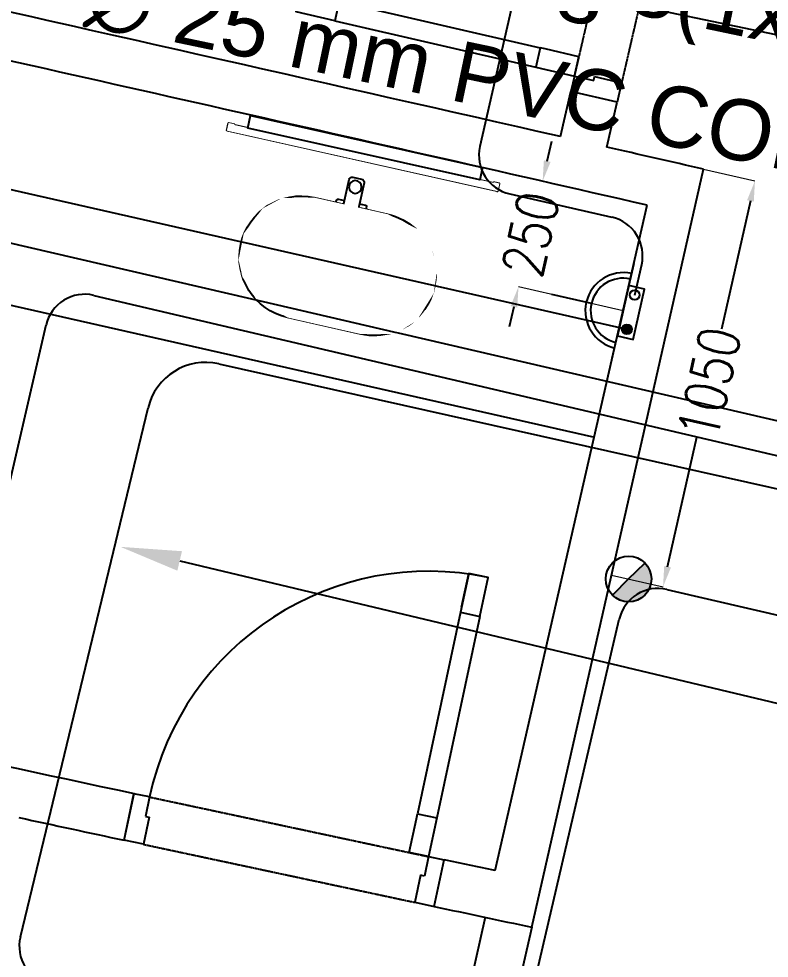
# Model space of a CAD drawing. Extents: x -678889171 to 586587, y -792238163 to 335485.
# Drawn here: x 74956 to 76850, y 24378 to 26748 of the extents above; entities that cross this region are included whole.
import ezdxf
from ezdxf import colors
from ezdxf.entities.mleader import LeaderData, LeaderLine
from ezdxf.math import Vec2, Vec3

# ---------------------------------------------------------------- set-up
doc = ezdxf.new("R2010")
doc.units = 0
doc.header["$MEASUREMENT"] = 0
doc.set_wipeout_variables(frame=1)
doc.linetypes.add('XR-A-7TH8TH$0$XR-A-TYP-7-8-9-10$0$XR-A-TYP-2-3-4-6-7-8-9-10$0$HIDDEN', pattern=[0.375, 0.25, -0.125])
doc.layers.get('0').update_dxf_attribs({"color": 8})
doc.layers.get('Defpoints').update_dxf_attribs({"color": 252})
for name, color, linetype in [('1', 8, 'Continuous'), ('E-POW-BLOCK', 4, 'Continuous'), ('E-POW-WIR-NO', 4, 'Continuous'), ('E-TEXT', 3, 'Continuous'), ('HR_LIGHT', 1, 'Continuous'), ('loop line emped', 1, 'Continuous'), ('XR-A-7TH8TH$0$XR-A-TYP-7-8-9-10$0$A-FURN-SANT', 252, 'Continuous'), ('XR-A-7TH8TH$0$XR-A-TYP-7-8-9-10$0$A-WALL', 252, 'Continuous'), ('XR-A-7TH8TH$0$XR-A-TYP-7-8-9-10$0$A-WALL-PRHT', 252, 'Continuous'), ('XR-A-7TH8TH$0$XR-A-TYP-7-8-9-10$0$TYPICAL TYPES$0$I-WIPEOUT', 252, 'Continuous'), ('XR-A-7TH8TH$0$XR-A-TYP-7-8-9-10$0$XR-A-TYP-2-3-4-6-7-8-9-10$0$A-DOOR', 252, 'Continuous'), ('XR-A-7TH8TH$0$XR-A-TYP-7-8-9-10$0$XR-A-TYP-2-3-4-6-7-8-9-10$0$A-FLOR-OVHD', 252, 'XR-A-7TH8TH$0$XR-A-TYP-7-8-9-10$0$XR-A-TYP-2-3-4-6-7-8-9-10$0$HIDDEN'), ('XR-A-9TH-FLOOR$0$A-WALL', 252, 'Continuous')]:
    doc.layers.add(name, color=color, linetype=linetype)
doc.styles.get("Standard").update_dxf_attribs({"font": 'arial.ttf'})
doc.styles.add('Work$0$E-M.MODUL', font='romans.shx', dxfattribs={"width": 0.8})
doc.dimstyles.new('Work$0$S-DIM', dxfattribs={"dimscale": 500, "dimtxt": 0.2065, "dimasz": 0.104, "dimexe": 0, "dimexo": 0, "dimgap": 0, "dimtad": 0, "dimdec": 0, "dimzin": 0, "dimdsep": 46, "dimtxsty": 'Work$0$E-M.MODUL', "dimcen": 0.25, "dimclrd": 5, "dimclre": 5, "dimclrt": 1, "dimadec": 0, "dimazin": 0, "dimtfac": 1, "dimtdec": 0, "dimtofl": 0, "dimtmove": 0, "dimatfit": 3, "dimfxl": 1, "dimtolj": 1, "dimtzin": 0, "dimlwe": 13, "dimarcsym": 0})

# ---------------------------------------------------------------- blocks, each defined once
blk = doc.blocks.new('POWER OUTLET')
h = blk.add_hatch(color=3)
h.dxf.hatch_style = 1
h.paths.add_polyline_path([(-33.35452180699924, 31.98717332019851), (-34.06205133726363, 32.74224302445008, 0.207370734747003), (-34.38928182481724, 31.98717332019851, 0.6487759016068458), (-32.66350035819608, 31.21696708043626)])
at = {"color": 3}
for points in [[(-33.35452180699924, 31.98717332019851), (-34.06205133726363, 32.74224302445008)], [(-33.35452180699924, 31.98717332019851), (-32.66350035819608, 31.21696708043626)]]:
    blk.add_lwpolyline(points, dxfattribs=at)
blk.add_circle((-33.35452180699924, 31.98717332019851), 1.034760017818, dxfattribs=at)
blk = doc.blocks.new('SO1 WP')
at = {"layer": 'E-POW-BLOCK'}
h = blk.add_hatch(color=3, dxfattribs=at)
h.dxf.hatch_style = 1
edge = h.paths.add_edge_path()
edge.add_arc((-0.1064295025979398, -0.0481463273482458), 0.03025259035537483, 0, 360)
at = {"layer": 'E-POW-BLOCK', "color": 3}
for p, q in [((1.4210854715202e-14, 0.2000001000000591), (0, 0.4500002250000605)), ((-0.3000001499999954, 7.105427357601002e-14), (0.3000001499999954, 1.598721155460225e-14))]:
    blk.add_line(p, q, dxfattribs=at)
blk.add_lwpolyline([(0.1593095883453804, 4.352074256530614e-14), (-0.1593095883453804, 4.352074256530614e-14), (-0.1593095883453804, -0.09876317676643558), (0.1593095883453804, -0.09876317676643558)], close=True, dxfattribs=at)
for centre in [(-0.1064295025979398, -0.0481463273482458), (0.1096454942411166, -0.0481463273482458)]:
    blk.add_circle(centre, 0.03025259035537483, dxfattribs=at)
for centre, radius, start, end in [((0, -0.002806461197749854), 0.2353418572437975, 0.6832706906615592, 179.3167293093385), ((0, 1.598721155460225e-14), 0.2000001000000002, 0, 180)]:
    blk.add_arc(centre, radius, start, end, dxfattribs=at)
blk = doc.blocks.new('*D3024')
at = {"layer": '1', "color": 5, "lineweight": -2, "transparency": 16777216}
for p, q in [((76289.6705971007, 26389.0500583086), (76301.26603628346, 26439.74074571919)), ((76205.54180498395, 26021.2721556172), (76193.9463658012, 25970.5814682066))]:
    blk.add_line(p, q, dxfattribs=at)
at = {"layer": '1', "color": 5, "lineweight": 13, "transparency": 16777216}
for p, q in [((76542.11366380399, 26277.960852091), (76278.07515791795, 26338.359370898)), ((76481.17575005276, 26011.5643242208), (76217.13724416672, 26071.9628430278))]:
    blk.add_line(p, q, dxfattribs=at)
at = {"layer": '1', "color": 5, "transparency": 16777216}
for points in [[(76281.22214919893, 26390.98263150573), (76298.11904500247, 26387.11748511147), (76278.07515791795, 26338.359370898)], [(76197.09335708218, 26023.20472881433), (76213.99025288572, 26019.33958242008), (76217.13724416672, 26071.9628430278)]]:
    blk.add_solid(points, dxfattribs=at)
at = {"layer": 'Defpoints', "color": 0, "transparency": 16777216}
for p in [(76278.07515791795, 26338.359370898), (76542.11366380399, 26277.960852091), (76481.17575005276, 26011.5643242208, 5.23973789224498e-06)]:
    blk.add_point(p, dxfattribs=at)
at = {"layer": '1', "color": 1, "transparency": 16777216, "insert": (76247.60620104232, 26205.16110696289), "char_height": 103.25, "attachment_point": 5, "rotation": 77.11533510553039, "style": 'Work$0$E-M.MODUL'}
blk.add_mtext('\\A1;250', dxfattribs=at)
blk = doc.blocks.new('*D3025')
at = {"layer": '1', "color": 5, "lineweight": 13, "transparency": 16777216}
for p, q in [((76683.83672167911, 26368.75288385087), (76813.81409082889, 26339.31456434912)), ((76451.82899201653, 25344.38210337333), (76581.80636116631, 25314.94378387158))]:
    blk.add_line(p, q, dxfattribs=at)
at = {"layer": '1', "color": 5, "lineweight": -2, "transparency": 16777216}
for p, q in [((76802.32763787748, 26288.59906968925), (76729.0578206521, 25965.09493486684)), ((76593.29281411771, 25365.65927853145), (76667.36967781436, 25692.72672059737))]:
    blk.add_line(p, q, dxfattribs=at)
at = {"layer": '1', "color": 5, "transparency": 16777216}
for points in [[(76793.87505543415, 26290.51347851449), (76810.7802203208, 26286.68466086402), (76813.81409082889, 26339.31456434912)], [(76584.84023167439, 25367.57368735668), (76601.74539656103, 25363.74486970621), (76581.80636116631, 25314.94378387158)]]:
    blk.add_solid(points, dxfattribs=at)
at = {"layer": 'Defpoints', "color": 0, "transparency": 16777216}
for p in [(76683.83672167911, 26368.75288385087), (76813.81409082889, 26339.31456434912), (76451.82899201653, 25344.38210337333)]:
    blk.add_point(p, dxfattribs=at)
at = {"layer": '1', "color": 1, "transparency": 16777216, "insert": (76698.21374923323, 25828.91082773212), "char_height": 103.25, "attachment_point": 5, "rotation": 77.23849226517953, "style": 'Work$0$E-M.MODUL'}
blk.add_mtext('\\A1;1050', dxfattribs=at)
blk = doc.blocks.new('*U1336')
for p, q in [((0, -19.99999999990781), (-3.763034328585491e-11, -139.9999999998396)), ((49.99999999999091, -19.99999999992539), (0, -19.99999999990781)), ((49.99999999996624, -89.9999999998731), (49.99999999999091, -19.99999999992539)), ((749.9999999996706, -90.0000000001192), (749.9999999996862, -20.0000000001715)), ((749.9999999996862, -20.0000000001715), (799.9999999996726, -20.00000000018908)), ((799.9999999996726, -20.00000000018908), (799.999999999635, -140.0000000001208)), ((39.99999999994873, -139.9999999998537), (39.99999999996624, -89.99999999986957)), ((39.99999999996624, -89.99999999986957), (49.99999999996624, -89.9999999998731)), ((759.9999999996661, -90.00000000012272), (749.9999999996706, -90.0000000001192)), ((759.9999999996486, -140.0000000001068), (759.9999999996661, -90.00000000012272)), ((39.99999999994873, -139.9999999998537), (-3.763034328585491e-11, -139.9999999998396)), ((759.9999999996486, -140.0000000001068), (799.999999999635, -140.0000000001208)), ((39.99999999973522, -759.9999999995945), (39.99999999990905, -239.9999999998196)), ((89.99999999971703, -759.999999999612), (89.99999999989086, -239.9999999998371))]:
    blk.add_line(p, q)
for points in [[(89.99999999989086, -239.9999999998371), (39.99999999990905, -239.9999999998196), (39.99999999994418, -139.9999999998537), (89.99999999992599, -139.9999999998712), (89.99999999989541, -226.9999999998399)], [(89.99999999970794, -759.999999999612), (39.99999999972613, -759.9999999995945), (39.999999999691, -859.9999999995581), (89.99999999967281, -859.9999999995756), (89.99999999970339, -772.9999999996047), (89.99999999967281, -859.9999999995756)]]:
    blk.add_lwpolyline(points, close=True)
blk.add_arc((39.99999999994418, -139.9999999998537), 719.9999999997044, 269.9999999999804, 359.99999999998)
at = {"layer": 'XR-A-7TH8TH$0$XR-A-TYP-7-8-9-10$0$XR-A-TYP-2-3-4-6-7-8-9-10$0$A-FLOR-OVHD'}
for p, q in [((749.9999999996953, -20.0000000001715), (49.99999999999091, -19.99999999992539)), ((759.9999999996486, -140.0000000001068), (39.99999999994418, -139.9999999998537))]:
    blk.add_line(p, q, dxfattribs=at)
blk = doc.blocks.new('*U1333')
for points in [[(-29.99999999994179, 884.9999999999966), (-31.99999999994179, 884.9999999999966), (-31.99999999994179, 897.9999999999966), (-49.99999999994179, 897.9999999999966), (-49.99999999994179, 899.9999999999966), (-29.99999999994179, 899.9999999999966)], [(-43.99999999994179, 202.0000000000002), (-49.99999999994179, 202.0000000000002), (-49.99999999994179, 897.9999999999966), (-43.99999999994179, 897.9999999999966)], [(-31.99999999994179, 202.0000000000002), (-31.99999999994226, 897.9999999999968), (-43.99999999994203, 897.9999999999966), (-43.99999999994156, 202.0000000000001)], [(-29.99999999994179, 215.0000000000002), (-31.99999999994179, 215.0000000000002), (-31.99999999994179, 202.0000000000002), (-49.99999999994179, 202.0000000000002), (-49.99999999994179, 200.0000000000002), (-29.99999999994179, 200.0000000000002)]]:
    blk.add_lwpolyline(points, close=True)
blk.add_wipeout([(5.820766091346741e-11, 250.00000000000009), (-31.99999999994185, 250.00000000000009), (-31.99999999994185, 215.0000000000002), (-29.999999999941792, 215.0000000000002), (-29.999999999941792, 200.00000000000026), (-49.99999999994179, 200.00000000000026), (-49.99999999994179, 899.9999999999966), (-29.999999999941792, 899.9999999999966), (-29.999999999941792, 884.9999999999966), (-31.99999999994185, 884.9999999999966), (-31.999999999942247, 849.999999999997), (5.820766091346741e-11, 849.999999999997)]).dxf.layer = 'XR-A-7TH8TH$0$XR-A-TYP-7-8-9-10$0$TYPICAL TYPES$0$I-WIPEOUT'
blk.add_lwpolyline([(5.820766091346741e-11, 250), (-31.99999999994225, 250), (-31.99999999994225, 849.999999999997), (5.820766091346741e-11, 849.999999999997)], close=True)
blk = doc.blocks.new('XR-A-7TH8TH$0$XR-A-TYP-7-8-9-10$0$TYPICAL TYPES$0$A$C1e9f3e9b')
at = {"layer": 'XR-A-7TH8TH$0$XR-A-TYP-7-8-9-10$0$A-FURN-SANT'}
for p, q in [((63.40405692780041, 95.48331846770816), (63.9690419404069, 19.5765235237086)), ((343.4016297136986, 96.64918038478572), (344.692405407608, -93.35384622552374)), ((203.8359816920129, 51.82421598847213), (204.2604806434101, -50.12497224489925)), ((48.87561210300191, 41.9837392538866), (48.96917196972936, 19.51406663529633)), ((103.9495024208009, -18.8773394737218), (103.7886967520753, 19.74232574347479)), ((255.4815013082844, 1.06378119585861), (153.0736370510276, 0.6373723961041833)), ((49.12997763842577, -19.10559858190027), (49.22353750518232, -41.57527120420855)), ((64.12984760911786, -19.04314169348436), (64.69483262170979, -94.51970814260494))]:
    blk.add_line(p, q, dxfattribs=at)
for points in [[(39.13006432465045, -19.14723650750966), (39.19531928088691, -34.81910046381745, 0.3639702342662064), (41.68665486347163, -37.76317583937271), (46.7322019225976, -38.63119582865693, -0.363970234266188), (49.22353750518232, -41.57527120420855), (49.69496265104681, -94.58216503102085, 1), (359.6922753782856, -93.29138933711147), (358.4014996843762, 96.71163727320527, 1), (48.40418695715198, 95.42086157929225), (48.87561210300191, 41.9837392538866, -0.3639702342662106), (46.4088797315635, 39.01901933291447), (41.37073607115599, 38.10901258323793, 0.3639702342662116), (38.90400369973213, 35.1442926622658), (38.96925865595404, 19.47242870968694)], [(108.2844648499158, -18.85928943293766, 0.4653240451807398), (129.4666190125863, -2.520949706118699), (129.4411366021086, 3.598997241282632, 0.4653240451807394), (108.1236591812194, 19.7603757842553)]]:
    blk.add_lwpolyline(points, format="xyb", dxfattribs=at)
blk.add_lwpolyline([(-14.79446821990132, -19.37176902136343), (112.3644294794067, -18.8423011593004, 0.4653240451988988), (133.5465836357471, -2.50396143251055), (133.5211012252694, 3.615985514890781, 0.4653240451988988), (112.2036238106957, 19.77736405789619), (-14.95527388861228, 19.24789619583316, 0.4142135623730951), (-22.99658126458235, 11.13934357002654), (-22.90302084572613, -11.3304616454152, 0.4142135623730951)], format="xyb", close=True, dxfattribs=at)
for centre, radius in [((204.2775691796414, 0.8505767959832156), 37.49999999999999), ((204.0482311677042, 0.8496218717955344), 25.99999999999999), ((0, 0), 16.15)]:
    blk.add_circle(centre, radius, dxfattribs=at)
for centre, start, end in [((203.4028433207568, 96.06624942624694), 0.2385684298419727, 180.238568429842), ((204.6936190146662, -93.93677718406616), 180.238568429842, 0.2385684298419727)]:
    blk.add_arc(centre, 139.9999999999999, start, end, dxfattribs=at)
blk.add_wipeout([(358.40149968437447, 96.71163727320953), (359.6922753782821, -93.2913893371225), (340.8991965120359, -178.1620259436129), (295.88074464021076, -223.97787988679835), (219.75862952148242, -250.976507237192), (151.8216914632204, -246.067667186823), (102.71064906473208, -216.61461677980287), (71.60699380355075, -181.43458665084586), (49.69496265104593, -94.58216503101914), (48.404186957137455, 95.42086157929401), (66.69588676869995, 174.45642714329352), (103.52916956578073, 216.99972037924573), (175.55869415784588, 249.72533149349903), (242.67711570791934, 248.08905012940187), (282.78446453775456, 229.27182353660993), (329.43995341881697, 184.27410926499243)]).dxf.layer = 'XR-A-7TH8TH$0$XR-A-TYP-7-8-9-10$0$A-FURN-SANT'
blk = doc.blocks.new('*U1330')
for p, q in [((4.547473508864641e-12, -20.00000000018908), (4.217781679471955e-11, -140.0000000001208)), ((49.99999999999091, -20.0000000001715), (4.547473508864641e-12, -20.00000000018908)), ((50.00000000000648, -90.0000000001192), (49.99999999999091, -20.0000000001715)), ((749.9999999997109, -89.9999999998731), (749.9999999996862, -19.99999999992539)), ((749.9999999996862, -19.99999999992539), (799.9999999996771, -19.99999999990781)), ((799.9999999996771, -19.99999999990781), (799.9999999997148, -139.9999999998396)), ((40.00000000002854, -140.0000000001068), (40.00000000001103, -90.00000000012272)), ((40.00000000001103, -90.00000000012272), (50.00000000000648, -90.0000000001192)), ((759.9999999997109, -89.99999999986957), (749.9999999997109, -89.9999999998731)), ((759.9999999997284, -139.9999999998537), (759.9999999997109, -89.99999999986957)), ((40.00000000002854, -140.0000000001068), (4.217781679471955e-11, -140.0000000001208)), ((759.9999999997284, -139.9999999998537), (799.9999999997148, -139.9999999998396)), ((709.9999999999601, -759.999999999612), (709.9999999997863, -239.9999999998371)), ((759.9999999999419, -759.9999999995945), (759.9999999997681, -239.9999999998196))]:
    blk.add_line(p, q)
for points in [[(709.9999999997863, -239.9999999998371), (759.9999999997681, -239.9999999998196), (759.999999999733, -139.9999999998537), (709.9999999997511, -139.9999999998712), (709.9999999997817, -226.9999999998399)], [(709.9999999999692, -759.999999999612), (759.999999999951, -759.9999999995945), (759.9999999999861, -859.9999999995581), (710.0000000000043, -859.9999999995756), (709.9999999999737, -772.9999999996047), (710.0000000000043, -859.9999999995756)]]:
    blk.add_lwpolyline(points, close=True)
blk.add_arc((759.999999999733, -139.9999999998537), 719.9999999997044, 180.00000000002, 270.0000000000196)
at = {"layer": 'XR-A-7TH8TH$0$XR-A-TYP-7-8-9-10$0$XR-A-TYP-2-3-4-6-7-8-9-10$0$A-FLOR-OVHD'}
for p, q in [((49.99999999998181, -20.0000000001715), (749.9999999996862, -19.99999999992539)), ((40.00000000002854, -140.0000000001068), (759.999999999733, -139.9999999998537))]:
    blk.add_line(p, q, dxfattribs=at)
blk = doc.blocks.new('XR-A-7TH8TH')
at = {"layer": 'XR-A-7TH8TH$0$XR-A-TYP-7-8-9-10$0$A-FURN-SANT'}
blk.add_line((77651.326656986, 12522.7489480096), (79209.08375410343, 12170.01035721422), dxfattribs=at)
at = {"layer": 'XR-A-7TH8TH$0$XR-A-TYP-7-8-9-10$0$A-WALL'}
for p, q in [((79123.49685807207, 12928.74877693295), (79149.54537567329, 13042.62262357411)), ((79266.4809147936, 13015.67606861071), (79149.54537567329, 13042.62262357412)), ((79240.50917644323, 12902.137870576), (79266.4809147936, 13015.67606861071)), ((79051.05582524053, 10933.88447791647), (79484.27137072835, 12846.63689824159)), ((78958.4706505617, 11076.80878912837), (79342.54831285328, 12755.84486648172)), ((78022.46617170548, 11153.45956854325), (78047.6331769157, 11271.30305173445)), ((78022.54822880242, 11153.84379757732), (78047.61089204345, 11271.19870372257))]:
    blk.add_line(p, q, dxfattribs=at)
at = {"layer": 'XR-A-7TH8TH$0$XR-A-TYP-7-8-9-10$0$A-WALL', "extrusion": (-3.890333914634089e-06, 8.041932578591222e-07, 0.9999999999921093)}
blk.add_line((78805.01584076535, 10986.18400068484), (78830.1845404151, 11104.03541802118), dxfattribs=at)
at = {"layer": 'XR-A-7TH8TH$0$XR-A-TYP-7-8-9-10$0$A-WALL'}
for centre, radius, start, end in [((-83519.77802328816, -702509.7416492039), 733692.7616157619, 77.19241240913851, 77.3298553932953), ((-65773.21870312687, -624197.3211059514), 653274.7672143339, 77.16548530009122, 77.36388391545253), ((-83519.77802328816, -702509.7416492039), 733692.7616157619, 77.16351818126385, 77.18304132167948), ((173566.7281677974, 456620.191296881), 455477.362869877, 257.550440899955, 257.894518472347), ((174826.1949408427, 462107.2021127313), 461226.8854026389, 257.8507553843078, 257.8844982709472), ((53113.45701928301, -110383.5809955054), 124179.6723149019, 77.98744866184967, 78.04795751073739), ((174826.1949408427, 462107.2021127313), 461226.8854026389, 257.983906399728, 258.0151535258439)]:
    blk.add_arc(centre, radius, start, end, dxfattribs=at)
at = {"layer": 'XR-A-7TH8TH$0$XR-A-TYP-7-8-9-10$0$A-WALL-PRHT', "ltscale": 0.05}
for p, q in [((78933.66498779115, 10958.82018343572), (78681.50900610746, 9845.489950278898)), ((79051.05582524047, 10933.88447791652), (78798.642139003, 9819.416416225118))]:
    blk.add_line(p, q, dxfattribs=at)
at = {"layer": 'XR-A-7TH8TH$0$XR-A-TYP-7-8-9-10$0$XR-A-TYP-2-3-4-6-7-8-9-10$0$A-DOOR', "extrusion": (1.352722084313933e-08, 5.870185866774677e-08, 0.9999999999999982), "rotation": 257.023327131936}
blk.add_blockref('*U1330', (79465.61346365526, 13790.7542722743, 0.001836299569837647), dxfattribs=at)
at = {"layer": 'XR-A-7TH8TH$0$XR-A-TYP-7-8-9-10$0$XR-A-TYP-2-3-4-6-7-8-9-10$0$A-DOOR', "extrusion": (8.37446601133465e-12, 2.04310320984156e-11, -1), "xscale": -0.9999999999999972, "zscale": -0.9999999999999972, "rotation": 192.065797664631}
blk.add_blockref('*U1336', (-78800.60185598984, 10966.67570377365, 8.834583559395077e-07), dxfattribs=at)
at = {"layer": 'XR-A-7TH8TH$0$XR-A-TYP-7-8-9-10$0$A-FURN-SANT', "rotation": 77.39921246971714}
blk.add_blockref('*U1333', (79171.14925989351, 12796.2169534355, -1.058945693250176e-08), dxfattribs=at)
at = {"layer": 'XR-A-7TH8TH$0$XR-A-TYP-7-8-9-10$0$A-FURN-SANT', "xscale": -0.9999999999999994, "rotation": 77.63778089958353}
blk.add_blockref('XR-A-7TH8TH$0$XR-A-TYP-7-8-9-10$0$TYPICAL TYPES$0$A$C1e9f3e9b', (78605.77208433484, 12801.75947391821, -9.702331512857996e-09), dxfattribs=at)

msp = doc.modelspace()

# ---------------------------------------------------------------- block references
at = {"layer": 'XR-A-9TH-FLOOR$0$A-WALL'}
msp.add_blockref('XR-A-7TH8TH', (-2800.434649049275, 13522.11598560929), dxfattribs=at)

# ---------------------------------------------------------------- next in the draw order: linework, layer by layer
at = {"color": 240, "true_color": 0xed1f24}
for p, q in [((74919.99052753151, 26186.27156503536, 8.313185190900272e-05), (77369.6726807327, 25618.1725838992, 8.313133915077795e-05)), ((75461.07948805604, 25877.55315070161, -0.0005149642609266793), (77430.06680551739, 25436.87293313686, -0.0004551969715551642)), ((74960.51176195548, 24431.48619437165, 8.609464409639611e-05), (75282.50060416179, 25766.34795148116, -0.0005149642609266689))]:
    msp.add_line(p, q, dxfattribs=at)
msp.add_arc((75428.31839451016, 25731.17449532563, -0.0005149642609266801), 149.9999999999938, 77.38449729994998, 166.4384552920217, dxfattribs=at)
at = {"color": 240, "true_color": 0xed1f24, "extrusion": (-1.86235579226562e-07, -8.273079615103829e-07, 0.9999999999996406)}
msp.add_arc((75057.72362218656, 24408.03722358147, -0.03585194916587368), 100, 166.438455292017, 257.3135990864339, dxfattribs=at)
at = {"layer": '1', "color": 4}
for p, q in [((76410.37444857598, 27704.46636418612), (76119.94706299584, 26425.83763377714, -5.399800914948627e-06)), ((76195.25930537944, 26306.18406490297, 2.723431080365463e-06), (76452.65389757519, 26247.56942412719, 1.875268630512072e-06)), ((76510.45243786628, 26051.00783011928, 5.239727841823577e-06), (76527.95384335614, 26127.86178792395, 4.054020610884065e-06)), ((75963.35896236767, 23052.12277764823, -4.809062752904325e-05), (76471.45939578288, 25233.49487707472, -2.493706167493951e-05))]:
    msp.add_line(p, q, dxfattribs=at)
at = {"layer": '1', "color": 4, "extrusion": (-8.418884963025332e-08, 1.489952170032495e-08, 0.9999999999999963)}
msp.add_arc((76217.46315059037, 26403.68785589523, -0.006020118236790615), 100, 167.2029800110753, 257.171210637899, dxfattribs=at)
at = {"layer": '1', "color": 4, "extrusion": (-3.236109505096861e-09, 1.616499307368673e-08, 0.9999999999999999)}
msp.add_arc((76430.450052364, 26150.06563313503, 0.0001787578866048204), 100, 347.1712106377102, 77.17121063789892, dxfattribs=at)
at = {"layer": '1', "color": 4, "extrusion": (-1.27296390134583e-08, -5.460998251988368e-08, 0.9999999999999984)}
msp.add_arc((76568.85226692582, 25210.80944892036, -0.002376391848768215), 100, 76.88805941690947, 166.888059416231, dxfattribs=at)
at = {"layer": 'E-POW-WIR-NO', "color": 4}
msp.add_line((73450.76179095675, 26655.09370054919, -7.646594971712217e-05), (76490.69870402841, 25964.6032485556, 5.239727841825637e-06), dxfattribs=at)
at = {"layer": 'HR_LIGHT', "color": 3}
msp.add_line((75145.51078320752, 26050.36054038606, 7.913903860009338e-05), (77397.95872074054, 25522.21382790382, 7.446156201041873e-05), dxfattribs=at)
at = {"layer": 'HR_LIGHT', "color": 4}
msp.add_line((76591.53769508001, 25308.20232006335, 8.311032534907403e-05), (77802.3552903358, 25026.17022425629, 8.312182842575315e-05), dxfattribs=at)
at = {"layer": 'loop line emped', "color": 3}
msp.add_line((74494.72025569176, 23680.78439376966, 5.222433749683952e-05), (75025.25799959301, 25975.55135942786, 8.252025628037452e-05), dxfattribs=at)
at = {"layer": 'loop line emped', "color": 3, "extrusion": (3.536029632391316e-08, -1.164237291326681e-08, 0.9999999999999994)}
msp.add_arc((75122.68225888633, 25953.00111106711, 0.002498790808672616), 100, 76.8038621570874, 166.9675722432191, dxfattribs=at)

# ---------------------------------------------------------------- next in the draw order: block references
at = {"layer": 'E-POW-BLOCK', "xscale": 410.1995351285418, "yscale": 410.1995351285418, "zscale": 410.1995351285418, "rotation": 77.1224051273998}
msp.add_blockref('SO1 WP', (76481.17569936966, 26011.56410252833, 5.38178901237387e-06), dxfattribs=at)
at = {"layer": 'E-POW-BLOCK', "extrusion": (2.547509959808364e-07, -4.978357000868187e-11, 0.9999999999999677), "xscale": 55.67728743761172, "yscale": 55.67728743761172, "zscale": 55.67728743761172, "rotation": 92.31562873033161}
msp.add_blockref('POWER OUTLET', (78199.48025847896, 27262.13342261103, 0.01946680293241236), dxfattribs=at)

# ---------------------------------------------------------------- next in the draw order: dimensions: what is measured, and where the dimension line sits
at = {"layer": '1', "color": 4}
dim = msp.add_aligned_dim(p1=(76481.17575005276, 26011.5643242208, 5.23973789224498e-06), p2=(76542.11366380399, 26277.960852091), distance=270.85847534203634, text='250', dimstyle='Work$0$S-DIM', dxfattribs=at)
dim.commit()
dim.dimension.update_dxf_attribs({"geometry": '*D3024', "text_midpoint": (76247.60620104232, 26205.16110696289)})
dim = msp.add_linear_dim(base=(76813.81409082889, 26339.31456434912), p1=(76451.82899201653, 25344.38210337333), p2=(76683.83672167911, 26368.75288385088), angle=77.2384922651796, dimstyle='Work$0$S-DIM', dxfattribs=at)
dim.commit()
dim.dimension.update_dxf_attribs({"geometry": '*D3025', "text_midpoint": (76698.21374923323, 25828.91082773212), "dimtype": 161})

# ---------------------------------------------------------------- next in the draw order: leaders
at = {"layer": 'E-TEXT', "color": 30}
ml = msp.add_multileader_mtext('Standard', dxfattribs=at)
ml.set_content('\\C30;CT10/DP-T-8 {\\A1;3(1x3)mm\\H0.7x;\\S2^ ;\\H1.42857x; \\P∅ 25 mm PVC CONDUIT}', color=3)
ml.set_leader_properties(color=30)
ml.build(insert=Vec2(0, 0))
ml.multileader.update_dxf_attribs({"text_right_attachment_type": 6, "dogleg_length": 0.2763936738358556, "arrow_head_size": 153.5520410199195, "scale": 2})
ctx = ml.context
ctx.base_point, ctx.scale, ctx.char_height, ctx.arrow_head_size, ctx.landing_gap_size, ctx.plane_origin, ctx.plane_x_axis, ctx.plane_y_axis = Vec3(75204.64531213466, 27164.74302874433, -5.051796690090528e-06), 2, 153.5520410199195, 153.5520410199195, 3.071040820398391, Vec3(75022.20474707379, 37418.20784632754, 3.498999184853509e-05), Vec3(0.9786934253195185, -0.2053270056187162, 3.477911888746864e-09), Vec3(0.2053270056187162, 0.9786934253195185, 4.799668914001105e-09)
ctx.right_attachment = 6
notes = []
notes.append((ctx, [(1, (1, 1, 0), (77499.95211507365, 26574.70576078763, 2.672726439165731e-06), (-0.9786934253195184, 0.2053270056187161, -3.477911888746863e-09), 0.5527873476717114, [(1, [(77693.4956616486, 27345.91554527072, 6.59420549953634e-06)], 0, [])])]))
ctx.mtext.insert, ctx.mtext.text_direction, ctx.mtext.rotation, ctx.mtext.width, ctx.mtext.defined_height, ctx.mtext.flow_direction, ctx.mtext.extrusion = Vec3(75223.68393970653, 27240.53402742185, -4.666332310485186e-06), Vec3(0.9786934253195185, -0.2053270056187162, 3.477911888746863e-09), 6.076387486951385, 2376.813927149845, 503.6081972500259, 5, Vec3(-4.389311145430208e-09, -3.983295175921153e-09, 1)
ml = msp.add_multileader_mtext('Standard', dxfattribs=at)
ml.set_content('\\C30;CT15/DP-T-8 {\\A1;3(1x3)mm\\H0.7x;\\S2^ ;\\H1.42857x; \\P∅ 25 mm PVC CONDUIT}', color=3)
ml.set_leader_properties(color=30)
ml.build(insert=Vec2(0, 0))
ml.multileader.update_dxf_attribs({"text_right_attachment_type": 6, "dogleg_length": 0.2763936738358556, "arrow_head_size": 153.5520410199195, "scale": 2})
ctx = ml.context
ctx.base_point, ctx.scale, ctx.char_height, ctx.arrow_head_size, ctx.landing_gap_size, ctx.plane_origin, ctx.plane_x_axis, ctx.plane_y_axis = Vec3(76268.85433318329, 24049.3942552843, -1.656475954188111e-05), 2, 153.5520410199195, 153.5520410199195, 3.071040820398391, Vec3(76967.86641838771, 37515.70670520319, 3.856050631544061e-05), Vec3(0.9726251326072547, -0.2323797569082132, 3.477911888746863e-09), Vec3(0.2323797569082132, 0.9726251326072547, 4.799668914001094e-09)
ctx.right_attachment = 6
notes.append((ctx, [(1, (1, 1, 0), (78591.67932640831, 23387.08974314492, -8.673125555643739e-06), (-0.9726251326072548, 0.2323797569082132, -3.477911888746863e-09), 0.5527873476717114, [(1, [(79317.09350124016, 27209.98264778656, 9.346505184678807e-06)], 0, [])])]))
ctx.mtext.insert, ctx.mtext.text_direction, ctx.mtext.rotation, ctx.mtext.width, ctx.mtext.defined_height, ctx.mtext.flow_direction, ctx.mtext.extrusion = Vec3(76290.40052584559, 24126.36020065285, -1.617074879818544e-05), Vec3(0.9726251326072547, -0.2323797569082132, 3.477911888746862e-09), 6.048661600629647, 3054.777563732398, 503.6081972500259, 5, Vec3(-4.49805040746423e-09, -3.860082294695988e-09, 1)
ml = msp.add_multileader_mtext('Standard', dxfattribs=at)
ml.set_content('\\C30;CT14/DP-T-8 {\\A1;3(1x3)mm\\H0.7x;\\S2^ ;\\H1.42857x; \\P∅ 25 mm PVC CONDUIT}', color=3)
ml.set_leader_properties(color=30)
ml.build(insert=Vec2(0, 0))
ml.multileader.update_dxf_attribs({"text_right_attachment_type": 6, "dogleg_length": 0.2763936738358556, "arrow_head_size": 153.5520410199195, "scale": 2})
ctx = ml.context
ctx.base_point, ctx.scale, ctx.char_height, ctx.arrow_head_size, ctx.landing_gap_size, ctx.plane_origin, ctx.plane_x_axis, ctx.plane_y_axis = Vec3(79721.3565897645, 24341.1879636985, 1.828136421921103e-05), 2, 153.5520410199195, 153.5520410199195, 3.071040820398391, Vec3(73463.46833779119, 34904.16069277743, 3.397414773374796e-05), Vec3(0.9817099728005241, -0.1903825866616857, 3.477911888746863e-09), Vec3(0.1903825866616856, 0.9817099728005241, 4.799668914001094e-09)
ctx.right_attachment = 6
notes.append((ctx, [(0, (1, 1, 0), (79720.81391291246, 24341.29320478363, 1.827944167352261e-05), (0.9817099728005241, -0.1903825866616857, 3.477911888746865e-09), 0.5527873476717114, [(1, [(75212.982233949, 25415.74221628532, 3.120460612651113e-06)], 0, [])])]))
ctx.mtext.insert, ctx.mtext.text_direction, ctx.mtext.rotation, ctx.mtext.width, ctx.mtext.defined_height, ctx.mtext.flow_direction, ctx.mtext.extrusion = Vec3(79739.23754189163, 24417.26040530112, 1.866682859881637e-05), Vec3(0.9817099728005241, -0.1903825866616857, 3.477911888746862e-09), 6.091633460812881, 2376.813927149846, 503.6081972500259, 5, Vec3(-4.3280741686715e-09, -4.049748977454414e-09, 1)
for ctx, leaders in notes:
    for number, flags, end, landing, length, lines in leaders:
        leader = LeaderData()
        leader.index, (leader.has_last_leader_line, leader.has_dogleg_vector, leader.attachment_direction) = number, flags
        leader.last_leader_point, leader.dogleg_vector, leader.dogleg_length = Vec3(end), Vec3(landing), length
        for number, points, colour, breaks in lines:
            line = LeaderLine()
            line.index, line.vertices, line.color, line.breaks = number, Vec3.list(points), colors.encode_raw_color(colour), breaks
            leader.lines.append(line)
        ctx.leaders.append(leader)

doc.saveas('drawing.dxf')
